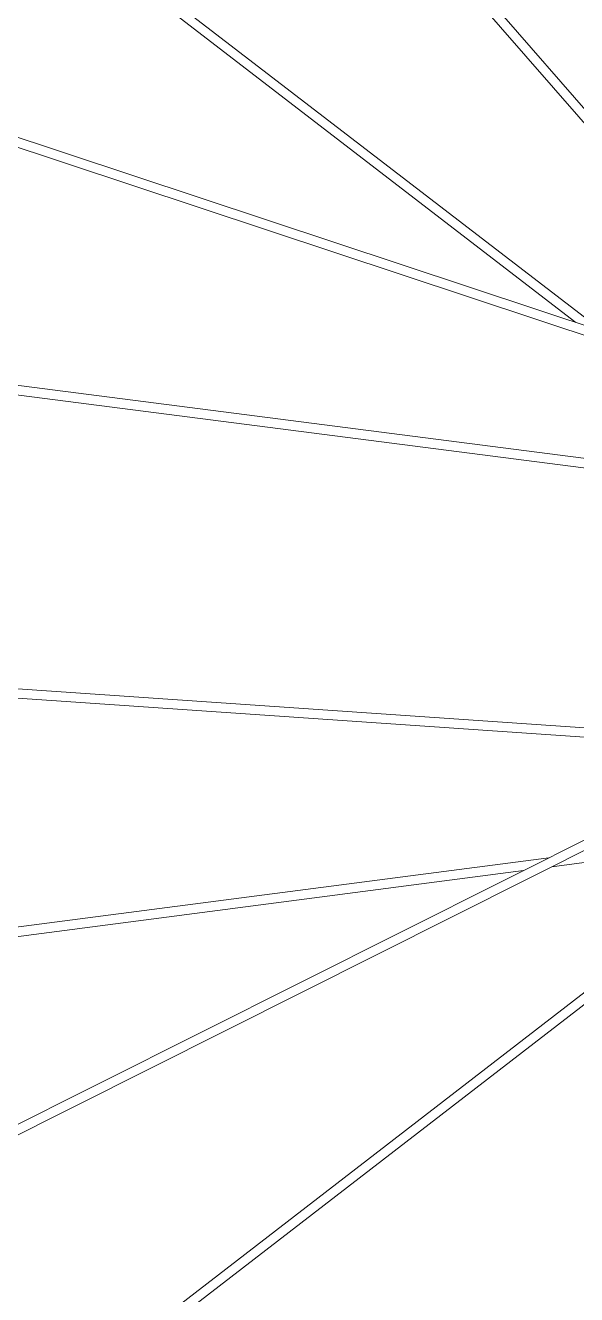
# Model space of a CAD drawing. Header units: millimetres. Extents: x -752 to 12520, y -224 to 3430.
# Drawn here: x -531.7 to -442.5, y 2310.5 to 2516.1 of the extents above; entities that cross this region are included whole.
import ezdxf

# ---------------------------------------------------------------- set-up
doc = ezdxf.new("R2010")
doc.units = ezdxf.units.MM
doc.layers.add('ZANO_R', color=7, linetype='Continuous', lineweight=0)

msp = doc.modelspace()

# ---------------------------------------------------------------- linework, layer by layer
at = {"layer": 'ZANO_R'}
for p, q in [((-508.33, 2577.24), (-401.08, 2454.17)), ((-398.24, 2453.23), (-507.19, 2578.25)), ((-438.16, 2466.47), (-536.73, 2542.29)), ((-537.66, 2541.08), (-442.56, 2467.93)), ((-388.01, 2449.83), (-556.02, 2505.57)), ((-556.5, 2504.12), (-388.49, 2448.39)), ((-393.62, 2439.79), (-570.01, 2462.5)), ((-570.21, 2460.99), (-393.81, 2438.28)), ((-574.89, 2409.94), (-412.02, 2398.75)), ((-409.35, 2400.09), (-574.78, 2411.46)), ((-399.71, 2404.92), (-557.92, 2325.53)), ((-557.24, 2324.17), (-399.03, 2403.56)), ((-396.57, 2393.86), (-537.37, 2285.18)), ((-536.44, 2283.98), (-395.64, 2392.65)), ((-446.49, 2379.75), (-408.42, 2384.71)), ((-446.94, 2381.23), (-570.25, 2365.14)), ((-570.05, 2363.62), (-451.08, 2379.15))]:
    msp.add_line(p, q, dxfattribs=at)
for radius, start, end in [(322.1, 19.4696, 264.4729), (285.75, 19.8219, 180), (285.75, 180, 13.5897)]:
    msp.add_arc((-339.65, 2413.25), radius, start, end, dxfattribs=at)

doc.saveas('drawing.dxf')
